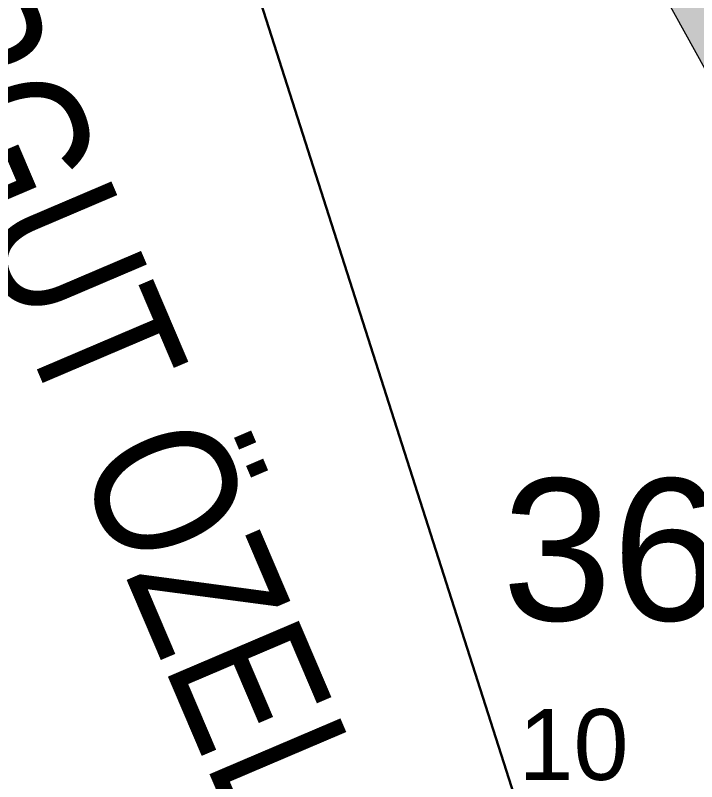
# Model space of a CAD drawing. Header units: millimetres. Extents: x 2232 to 85269, y -3593 to 5869.
# Drawn here: x 5997.9 to 6430.3, y 2991.8 to 3478.4 of the extents above; entities that cross this region are included whole.
import ezdxf

# ---------------------------------------------------------------- set-up
doc = ezdxf.new("R2010")
doc.units = ezdxf.units.MM
for name, color, linetype, lineweight in [('Kiris', 7, 'Continuous', 30), ('sıva iç', 21, 'Continuous', 0), ('ÖLÇÜ İÇ', 7, 'Continuous', 9)]:
    doc.layers.add(name, color=color, linetype=linetype, lineweight=lineweight)
doc.layers.add('LINES', color=50, linetype='Continuous')
doc.layers.add('Yazi', color=7, linetype='Continuous')
doc.styles.add('m2', font='arial.ttf', dxfattribs={"width": 0.8, "height": 16})
doc.styles.get("Standard").update_dxf_attribs({"font": 'arial.ttf'})

# ---------------------------------------------------------------- blocks, each defined once
blk = doc.blocks.new('DFGDFG')
blk.add_polyline3d([(1074379.4, -438306.3, -138060.7), (1072344.3, -439355.5, -138060.7), (1074663.3, -446612.4, -138060.7), (1074745.5, -446945.8, -138060.7), (1074789.6, -447124.5, -138060.7)])
at = {"layer": 'LINES', "linetype": 'Continuous', "style": 'm2', "width": 0.8}
blk.add_text('TURGUT ÖZEL CAD.', height=361.382, rotation=293.0887, dxfattribs=at).set_placement((1071416.2, -439636.4))
at = {"layer": 'Yazi'}
for s, height, p in [('369', 360, (1073200.9, -441690.8, -138060.7)), ('10', 180, (1073242.8, -442096, -138060.7))]:
    blk.add_text(s, height=height, dxfattribs=at).set_placement(p)
blk = doc.blocks.new('TTRYRTY')
at = {"linetype": 'ByBlock', "ltscale": 50}
h = blk.add_hatch(dxfattribs=at)
h.set_pattern_fill('AR-CONC', color=252, scale=10, style=0)
h.set_pattern_definition([(50, (0, 0), (71.7260183, -6.2752135), [7.5, -82.5]), (355, (0, 0), (-13.8751334, 75.2192134), [6, -66]), (100.4514445, (5.98, -0.52), (57.8508847, 68.943999), [6.374019, -70.114211]), (46.1842, (0, 20), (106.724133, -16.551928), [11.25, -123.75]), (96.6356355, (8.89, 18.62), (93.4661946, 97.41186), [9.561034, -105.171376]), (351.184164, (0, 20), (93.4661945, 97.41186), [9, -99]), (21, (10, 15), (59.6907052, -40.261889), [7.5, -82.5]), (326, (10, 15), (24.331533, 72.5150045), [6, -66]), (71.451445, (14.974, 11.645), (84.0222377, 32.2531153), [6.374019, -70.114211]), (37.5, (0, 0), (1.21598553, 33.2893854), [0, -65.2, 0, -67, 0, -66.25]), (7.5, (0, 0), (26.3069537, 39.4411712), [0, -38.2, 0, -63.7, 0, -25.25]), (327.5, (-22.3, 0), (53.3822436, -2.2554872), [0, -25, 0, -78, 0, -103.5]), (317.5, (-32.3, 0), (58.318617, 10.0104982), [0, -32.5, 0, -51.8, 0, -73.5])])
h.paths.add_polyline_path([(1241684.9, -410783.1), (1241684.9, -410732), (1241660.6, -410732), (1241656.2, -410749.5), (1241631.2, -410749.5), (1241631.2, -410754.5), (1240121.2, -410754.5), (1240111.2, -410754.5), (1236801.2, -410754.5), (1236801.2, -410749.5), (1236776.2, -410749.5), (1236771.8, -410732), (1236749.6, -410732), (1236763.5, -410836.7), (1241679.6, -410836.7)])
h.paths.add_polyline_path([(1241721.6, -410409.5), (1241713.9, -410409.5), (1241581.2, -410409.5), (1241581.2, -410689.5), (1241583.2, -410689.5), (1241631.2, -410689.5), (1241671.2, -410689.5), (1241660.6, -410732), (1241684.9, -410732), (1241684.9, -410783.1)])
h.paths.add_polyline_path([(1236664.7, -410745.9), (1236918.1, -410745.9), (1236918.1, -410728.5), (1236664.7, -410728.5)], flags=9)
h.paths.add_polyline_path([(1241680.2, -410791.8), (1241784.2, -410791.8), (1241784.2, -410780.2), (1241680.2, -410780.2)], flags=9)
h.paths.add_polyline_path([(1241683.4, -410778.6), (1241781.5, -410778.6), (1241781.5, -410767.4), (1241683.4, -410767.4)], flags=9)
h.paths.add_polyline_path([(1236664.2, -410691.7), (1236897.7, -410691.7), (1236897.7, -410671.1), (1236664.2, -410671.1)], flags=9)
h.paths.add_polyline_path([(1236663.9, -410445.5), (1236880.9, -410445.5), (1236880.9, -410423.4), (1236663.9, -410423.4)], flags=9)
h.paths.add_polyline_path([(1236639.3, -410583.6), (1236934.3, -410583.6), (1236934.3, -410537), (1236639.3, -410537)], flags=9)
at = {"layer": 'sıva iç'}
blk.add_lwpolyline([(1236710.7, -410439.5), (1236763.5, -410836.7), (1241679.6, -410836.7), (1241721.6, -410409.5)], dxfattribs=at)
blk = doc.blocks.new('RRRR')
at = {"layer": 'Kiris', "color": 18, "true_color": 0x000000}
blk.add_blockref('DFGDFG', (59854.2, 0), dxfattribs=at)
at = {"layer": 'sıva iç', "rotation": 298.9508757840127}
blk.add_blockref('TTRYRTY', (892692.8, 843877.3), dxfattribs=at)

msp = doc.modelspace()

# ---------------------------------------------------------------- block references
at = {"layer": 'ÖLÇÜ İÇ', "xscale": 0.25, "yscale": 0.25, "zscale": 0.25}
msp.add_blockref('RRRR', (-276957.06, 113516.85), dxfattribs=at)

doc.saveas('drawing.dxf')
